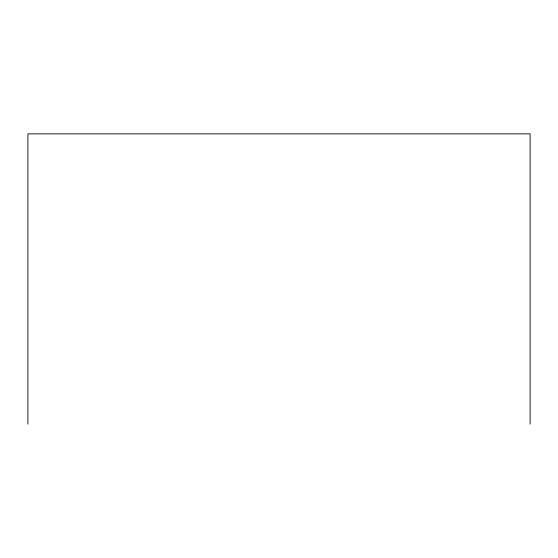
<?xml version="1.0" encoding="UTF-8"?>
<svg xmlns="http://www.w3.org/2000/svg" width="558" height="558" viewBox="0 0 558 558"><rect width="100%" height="100%" fill="white"/><g stroke="black" fill="none" stroke-linecap="round" stroke-linejoin="round"><path stroke-width="0.84" d="M530.1 424.143L530.1 133.857L27.9 133.857L27.9 424.143"/></g></svg>
